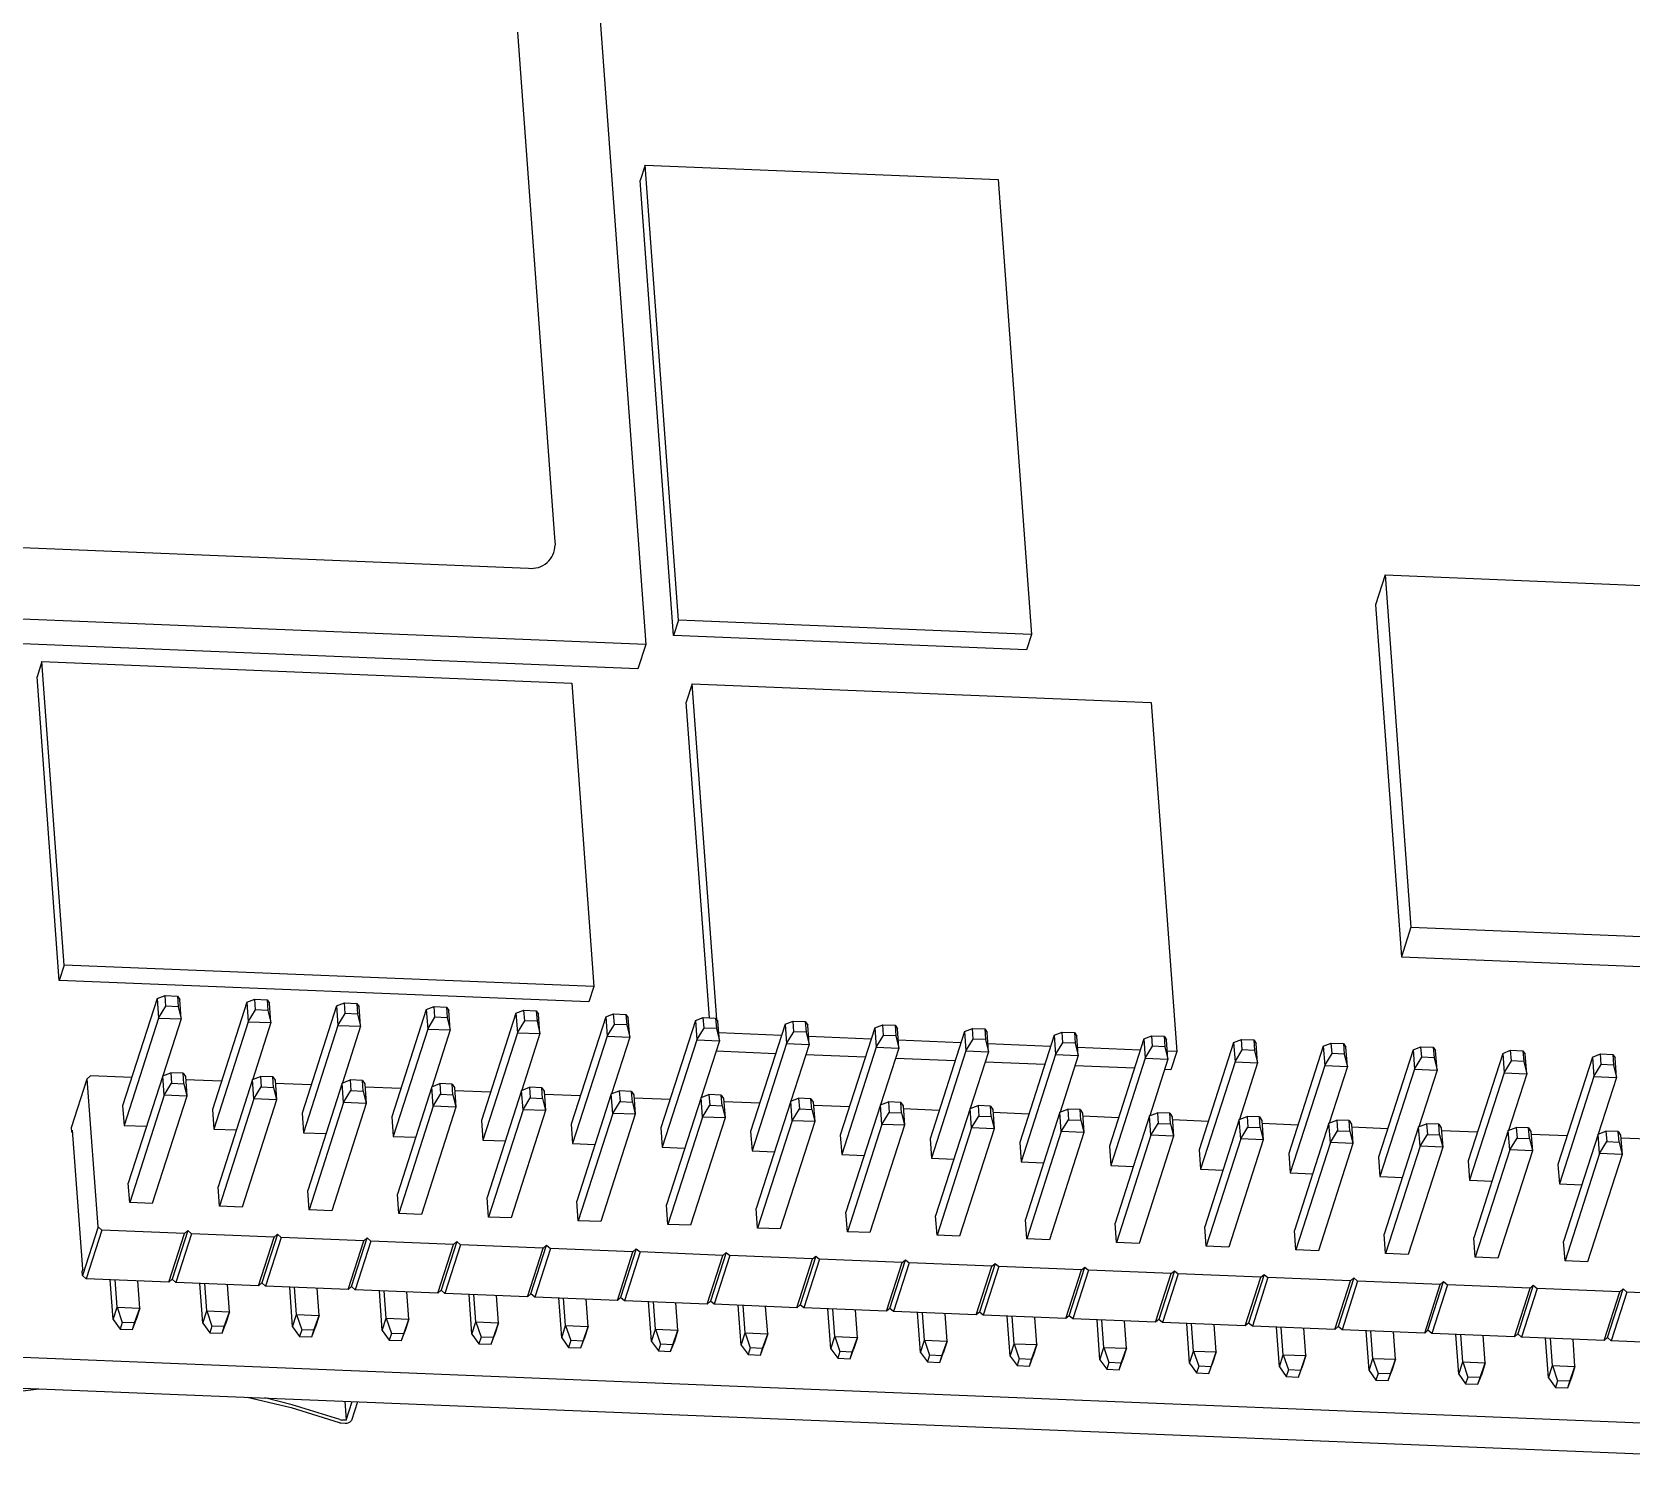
# Model space of a CAD drawing. Header units: millimetres. Extents: x 2 to 1109, y 2 to 430.
# Drawn here: x 450.75 to 495.27, y 46.54 to 86.74 of the extents above; entities that cross this region are included whole.
import ezdxf

# ---------------------------------------------------------------- set-up
doc = ezdxf.new("R2010")
doc.units = ezdxf.units.MM
doc.header["$LTSCALE"] = 0.5
doc.layers.add('几何体', color=7, linetype='Continuous')

msp = doc.modelspace()

# ---------------------------------------------------------------- linework, layer by layer
at = {"layer": '几何体'}
for p, q in [((466.418, 89.117), (467.838, 69.687)), ((464.269, 86.741), (465.297, 72.667)), ((467.821, 83.036), (467.684, 82.609)), ((467.821, 83.036), (477.653, 82.636)), ((468.747, 70.363), (467.821, 83.036)), ((468.61, 69.937), (467.684, 82.609)), ((477.653, 82.636), (478.579, 69.964)), ((465.297, 72.667), (465.312, 72.46)), ((448.193, 72.482), (464.574, 71.816)), ((488.425, 71.625), (488.159, 70.798)), ((488.425, 71.625), (489.141, 61.825)), ((488.425, 71.625), (501.797, 71.082)), ((488.159, 70.798), (488.875, 60.998)), ((467.838, 69.687), (445.222, 70.606)), ((468.747, 70.363), (468.61, 69.937)), ((478.579, 69.964), (468.747, 70.363)), ((467.622, 69.015), (445.006, 69.934)), ((478.442, 69.537), (468.61, 69.937)), ((478.579, 69.964), (478.442, 69.537)), ((467.838, 69.687), (467.622, 69.015)), ((451.029, 69.215), (450.892, 68.788)), ((451.029, 69.215), (465.778, 68.615)), ((451.646, 60.767), (451.029, 69.215)), ((451.509, 60.34), (450.892, 68.788)), ((465.778, 68.615), (466.395, 60.167)), ((469.131, 68.593), (468.968, 68.086)), ((469.813, 59.248), (469.131, 68.593)), ((469.131, 68.593), (481.913, 68.073)), ((469.61, 59.299), (468.968, 68.086)), ((481.913, 68.073), (482.623, 58.357)), ((489.141, 61.825), (488.875, 60.998)), ((489.141, 61.825), (502.513, 61.282)), ((488.875, 60.998), (502.247, 60.455)), ((451.646, 60.767), (451.509, 60.34)), ((466.395, 60.167), (451.646, 60.767)), ((466.258, 59.74), (451.509, 60.34)), ((466.395, 60.167), (466.258, 59.74)), ((454.235, 59.83), (453.275, 56.842)), ((454.235, 59.83), (454.456, 59.915)), ((454.235, 59.83), (454.275, 59.289)), ((454.478, 59.62), (454.456, 59.915)), ((454.456, 59.915), (454.799, 59.901)), ((454.799, 59.901), (454.865, 59.804)), ((454.799, 59.901), (454.821, 59.606)), ((454.904, 59.264), (454.865, 59.804)), ((456.733, 59.729), (455.773, 56.74)), ((456.733, 59.729), (456.954, 59.813)), ((456.733, 59.729), (456.772, 59.188)), ((456.975, 59.518), (456.954, 59.813)), ((456.954, 59.813), (457.297, 59.799)), ((457.297, 59.799), (457.362, 59.703)), ((457.297, 59.799), (457.318, 59.505)), ((457.402, 59.162), (457.362, 59.703)), ((459.23, 59.627), (459.451, 59.712)), ((459.473, 59.417), (459.451, 59.712)), ((459.451, 59.712), (459.794, 59.698)), ((459.794, 59.698), (459.86, 59.601)), ((459.794, 59.698), (459.816, 59.403)), ((454.275, 59.289), (453.315, 56.301)), ((454.275, 59.289), (454.478, 59.62)), ((454.275, 59.289), (454.904, 59.264)), ((454.904, 59.264), (454.397, 57.686)), ((454.821, 59.606), (454.478, 59.62)), ((454.821, 59.606), (454.904, 59.264)), ((456.772, 59.188), (456.975, 59.518)), ((457.318, 59.505), (456.975, 59.518)), ((457.318, 59.505), (457.402, 59.162)), ((459.23, 59.627), (458.27, 56.639)), ((459.23, 59.627), (459.27, 59.086)), ((459.27, 59.086), (459.473, 59.417)), ((459.816, 59.403), (459.473, 59.417)), ((459.816, 59.403), (459.899, 59.061)), ((459.899, 59.061), (459.86, 59.601)), ((461.728, 59.525), (460.768, 56.537)), ((461.728, 59.525), (461.949, 59.61)), ((461.728, 59.525), (461.767, 58.985)), ((461.767, 58.985), (461.97, 59.315)), ((461.97, 59.315), (461.949, 59.61)), ((461.949, 59.61), (462.292, 59.596)), ((462.313, 59.301), (461.97, 59.315)), ((462.292, 59.596), (462.357, 59.5)), ((462.292, 59.596), (462.313, 59.301)), ((462.313, 59.301), (462.397, 58.959)), ((462.397, 58.959), (462.357, 59.5)), ((464.225, 59.424), (463.265, 56.436)), ((464.225, 59.424), (464.446, 59.509)), ((464.225, 59.424), (464.265, 58.883)), ((464.265, 58.883), (464.468, 59.214)), ((464.468, 59.214), (464.446, 59.509)), ((464.446, 59.509), (464.789, 59.495)), ((464.811, 59.2), (464.468, 59.214)), ((464.789, 59.495), (464.855, 59.398)), ((464.789, 59.495), (464.811, 59.2)), ((464.894, 58.858), (464.855, 59.398)), ((466.723, 59.322), (465.763, 56.334)), ((466.723, 59.322), (466.944, 59.407)), ((466.723, 59.322), (466.762, 58.782)), ((466.965, 59.112), (466.944, 59.407)), ((466.944, 59.407), (467.287, 59.393)), ((467.287, 59.393), (467.352, 59.297)), ((467.287, 59.393), (467.308, 59.098)), ((467.392, 58.756), (467.352, 59.297)), ((469.22, 59.221), (468.26, 56.233)), ((469.22, 59.221), (469.441, 59.305)), ((469.22, 59.221), (469.26, 58.68)), ((469.463, 59.011), (469.441, 59.305)), ((469.441, 59.305), (469.784, 59.291)), ((469.784, 59.291), (469.85, 59.195)), ((469.784, 59.291), (469.806, 58.997)), ((456.772, 59.188), (455.812, 56.2)), ((456.772, 59.188), (457.402, 59.162)), ((457.402, 59.162), (456.895, 57.585)), ((459.27, 59.086), (458.31, 56.098)), ((459.27, 59.086), (459.899, 59.061)), ((459.899, 59.061), (459.392, 57.483)), ((461.767, 58.985), (460.807, 55.997)), ((461.767, 58.985), (462.397, 58.959)), ((462.397, 58.959), (461.89, 57.382)), ((464.265, 58.883), (463.305, 55.895)), ((464.265, 58.883), (464.894, 58.858)), ((464.894, 58.858), (464.387, 57.28)), ((464.811, 59.2), (464.894, 58.858)), ((466.762, 58.782), (465.802, 55.794)), ((466.762, 58.782), (466.965, 59.112)), ((466.762, 58.782), (467.392, 58.756)), ((467.308, 59.098), (466.965, 59.112)), ((467.308, 59.098), (467.392, 58.756)), ((469.26, 58.68), (469.463, 59.011)), ((469.806, 58.997), (469.463, 59.011)), ((469.806, 58.997), (469.889, 58.655)), ((469.889, 58.655), (469.85, 59.195)), ((471.617, 58.805), (469.873, 58.876)), ((471.718, 59.119), (470.758, 56.131)), ((471.718, 59.119), (471.939, 59.204)), ((471.718, 59.119), (471.757, 58.579)), ((471.757, 58.579), (471.96, 58.909)), ((471.96, 58.909), (471.939, 59.204)), ((471.939, 59.204), (472.281, 59.19)), ((472.303, 58.895), (471.96, 58.909)), ((472.281, 59.19), (472.347, 59.094)), ((472.281, 59.19), (472.303, 58.895)), ((472.303, 58.895), (472.387, 58.553)), ((472.387, 58.553), (472.347, 59.094)), ((474.114, 58.703), (472.37, 58.774)), ((474.215, 59.018), (473.255, 56.03)), ((474.215, 59.018), (474.436, 59.102)), ((474.215, 59.018), (474.255, 58.477)), ((474.255, 58.477), (474.458, 58.808)), ((474.458, 58.808), (474.436, 59.102)), ((474.436, 59.102), (474.779, 59.088)), ((474.801, 58.794), (474.458, 58.808)), ((474.779, 59.088), (474.845, 58.992)), ((474.779, 59.088), (474.801, 58.794)), ((474.801, 58.794), (474.884, 58.451)), ((474.884, 58.451), (474.845, 58.992)), ((476.713, 58.916), (475.753, 55.928)), ((476.713, 58.916), (476.933, 59.001)), ((476.713, 58.916), (476.752, 58.376)), ((476.955, 58.706), (476.933, 59.001)), ((476.933, 59.001), (477.276, 58.987)), ((477.276, 58.987), (477.342, 58.891)), ((477.276, 58.987), (477.298, 58.692)), ((477.382, 58.35), (477.342, 58.891)), ((479.21, 58.815), (478.25, 55.827)), ((479.21, 58.815), (479.431, 58.899)), ((479.21, 58.815), (479.25, 58.274)), ((479.452, 58.605), (479.431, 58.899)), ((479.431, 58.899), (479.774, 58.885)), ((479.774, 58.885), (479.84, 58.789)), ((479.774, 58.885), (479.795, 58.591)), ((479.879, 58.248), (479.84, 58.789)), ((481.708, 58.713), (481.928, 58.798)), ((481.95, 58.503), (481.928, 58.798)), ((481.928, 58.798), (482.271, 58.784)), ((482.271, 58.784), (482.337, 58.688)), ((482.271, 58.784), (482.293, 58.489)), ((467.392, 58.756), (466.885, 57.179)), ((469.26, 58.68), (468.3, 55.692)), ((469.26, 58.68), (469.889, 58.655)), ((469.889, 58.655), (469.382, 57.077)), ((471.454, 58.298), (469.796, 58.365)), ((471.757, 58.579), (470.797, 55.591)), ((471.757, 58.579), (472.387, 58.553)), ((472.387, 58.553), (471.88, 56.975)), ((474.255, 58.477), (473.295, 55.489)), ((474.255, 58.477), (474.884, 58.451)), ((474.884, 58.451), (474.377, 56.874)), ((476.612, 58.602), (474.868, 58.673)), ((476.752, 58.376), (475.792, 55.387)), ((476.752, 58.376), (476.955, 58.706)), ((476.752, 58.376), (477.382, 58.35)), ((477.382, 58.35), (476.875, 56.772)), ((477.298, 58.692), (476.955, 58.706)), ((477.298, 58.692), (477.382, 58.35)), ((479.109, 58.5), (477.365, 58.571)), ((479.25, 58.274), (479.452, 58.605)), ((479.795, 58.591), (479.452, 58.605)), ((479.795, 58.591), (479.879, 58.248)), ((481.607, 58.399), (479.863, 58.47)), ((481.708, 58.713), (480.748, 55.725)), ((481.708, 58.713), (481.747, 58.172)), ((481.747, 58.172), (481.95, 58.503)), ((482.293, 58.489), (481.95, 58.503)), ((482.293, 58.489), (482.377, 58.147)), ((482.377, 58.147), (482.337, 58.688)), ((482.623, 58.357), (482.36, 58.368)), ((482.623, 58.357), (482.46, 57.851)), ((484.205, 58.612), (483.245, 55.624)), ((484.205, 58.612), (484.426, 58.696)), ((484.205, 58.612), (484.245, 58.071)), ((484.245, 58.071), (484.447, 58.401)), ((484.447, 58.401), (484.426, 58.696)), ((484.426, 58.696), (484.769, 58.682)), ((484.79, 58.388), (484.447, 58.401)), ((484.769, 58.682), (484.835, 58.586)), ((484.769, 58.682), (484.79, 58.388)), ((484.79, 58.388), (484.874, 58.045)), ((484.874, 58.045), (484.835, 58.586)), ((486.703, 58.51), (485.743, 55.522)), ((486.703, 58.51), (486.923, 58.595)), ((486.703, 58.51), (486.742, 57.969)), ((486.945, 58.3), (486.923, 58.595)), ((486.923, 58.595), (487.266, 58.581)), ((487.266, 58.581), (487.332, 58.484)), ((487.266, 58.581), (487.288, 58.286)), ((487.372, 57.944), (487.332, 58.484)), ((489.2, 58.408), (488.24, 55.42)), ((489.2, 58.408), (489.421, 58.493)), ((489.2, 58.408), (489.24, 57.868)), ((489.442, 58.198), (489.421, 58.493)), ((489.421, 58.493), (489.764, 58.479)), ((489.764, 58.479), (489.829, 58.383)), ((489.764, 58.479), (489.785, 58.184)), ((489.869, 57.842), (489.829, 58.383)), ((491.698, 58.307), (491.918, 58.392)), ((491.94, 58.097), (491.918, 58.392)), ((491.918, 58.392), (492.261, 58.378)), ((492.261, 58.378), (492.327, 58.281)), ((492.261, 58.378), (492.283, 58.083)), ((473.951, 58.197), (472.294, 58.264)), ((476.449, 58.095), (474.791, 58.162)), ((478.946, 57.993), (477.289, 58.061)), ((479.25, 58.274), (478.29, 55.286)), ((479.25, 58.274), (479.879, 58.248)), ((479.879, 58.248), (479.372, 56.671)), ((481.444, 57.892), (479.786, 57.959)), ((481.747, 58.172), (480.787, 55.184)), ((481.747, 58.172), (482.377, 58.147)), ((482.377, 58.147), (481.87, 56.569)), ((484.245, 58.071), (483.285, 55.083)), ((484.245, 58.071), (484.874, 58.045)), ((484.874, 58.045), (484.367, 56.468)), ((486.742, 57.969), (485.782, 54.981)), ((486.742, 57.969), (486.945, 58.3)), ((486.742, 57.969), (487.372, 57.944)), ((487.372, 57.944), (486.865, 56.366)), ((487.288, 58.286), (486.945, 58.3)), ((487.288, 58.286), (487.372, 57.944)), ((489.24, 57.868), (489.442, 58.198)), ((489.785, 58.184), (489.442, 58.198)), ((489.785, 58.184), (489.869, 57.842)), ((491.698, 58.307), (490.738, 55.319)), ((491.698, 58.307), (491.737, 57.766)), ((491.737, 57.766), (491.94, 58.097)), ((492.283, 58.083), (491.94, 58.097)), ((492.283, 58.083), (492.366, 57.741)), ((492.366, 57.741), (492.327, 58.281)), ((494.195, 58.205), (493.235, 55.217)), ((494.195, 58.205), (494.416, 58.29)), ((494.195, 58.205), (494.235, 57.665)), ((494.235, 57.665), (494.437, 57.995)), ((494.437, 57.995), (494.416, 58.29)), ((494.416, 58.29), (494.759, 58.276)), ((494.78, 57.981), (494.437, 57.995)), ((494.759, 58.276), (494.824, 58.18)), ((494.759, 58.276), (494.78, 57.981)), ((494.78, 57.981), (494.864, 57.639)), ((494.864, 57.639), (494.824, 58.18)), ((451.853, 56.243), (452.289, 57.598)), ((452.381, 57.679), (452.289, 57.598)), ((452.59, 53.475), (452.289, 57.598)), ((453.529, 57.632), (452.381, 57.679)), ((454.392, 57.684), (453.432, 54.696)), ((454.392, 57.684), (454.613, 57.769)), ((454.432, 57.144), (454.392, 57.684)), ((454.432, 57.144), (454.634, 57.474)), ((454.613, 57.769), (454.634, 57.474)), ((454.956, 57.755), (454.613, 57.769)), ((454.634, 57.474), (454.977, 57.46)), ((454.977, 57.46), (454.956, 57.755)), ((454.956, 57.755), (455.022, 57.659)), ((454.977, 57.46), (455.061, 57.118)), ((455.022, 57.659), (455.061, 57.118)), ((456.027, 57.53), (455.028, 57.571)), ((456.89, 57.583), (455.93, 54.595)), ((456.89, 57.583), (457.11, 57.667)), ((456.929, 57.042), (456.89, 57.583)), ((457.11, 57.667), (457.132, 57.373)), ((457.453, 57.653), (457.11, 57.667)), ((457.475, 57.359), (457.453, 57.653)), ((457.453, 57.653), (457.519, 57.557)), ((457.519, 57.557), (457.559, 57.016)), ((458.524, 57.429), (457.525, 57.469)), ((459.387, 57.481), (458.427, 54.493)), ((459.387, 57.481), (459.608, 57.566)), ((459.427, 56.941), (459.387, 57.481)), ((459.608, 57.566), (459.629, 57.271)), ((459.951, 57.552), (459.608, 57.566)), ((459.972, 57.257), (459.951, 57.552)), ((459.951, 57.552), (460.016, 57.456)), ((460.016, 57.456), (460.056, 56.915)), ((461.885, 57.38), (462.105, 57.464)), ((462.105, 57.464), (462.127, 57.17)), ((462.448, 57.45), (462.105, 57.464)), ((462.47, 57.156), (462.448, 57.45)), ((462.448, 57.45), (462.514, 57.354)), ((482.46, 57.851), (482.284, 57.858)), ((489.24, 57.868), (488.28, 54.88)), ((489.24, 57.868), (489.869, 57.842)), ((489.869, 57.842), (489.362, 56.265)), ((491.737, 57.766), (490.777, 54.778)), ((491.737, 57.766), (492.366, 57.741)), ((492.366, 57.741), (491.86, 56.163)), ((494.235, 57.665), (493.275, 54.677)), ((494.235, 57.665), (494.864, 57.639)), ((494.864, 57.639), (494.357, 56.062)), ((454.432, 57.144), (453.472, 54.156)), ((455.061, 57.118), (454.101, 54.13)), ((455.061, 57.118), (454.432, 57.144)), ((456.929, 57.042), (455.969, 54.054)), ((457.559, 57.016), (456.599, 54.028)), ((456.929, 57.042), (457.132, 57.373)), ((457.559, 57.016), (456.929, 57.042)), ((457.132, 57.373), (457.475, 57.359)), ((457.475, 57.359), (457.559, 57.016)), ((459.427, 56.941), (459.629, 57.271)), ((459.629, 57.271), (459.972, 57.257)), ((459.972, 57.257), (460.056, 56.915)), ((461.022, 57.327), (460.023, 57.368)), ((461.885, 57.38), (460.925, 54.392)), ((461.924, 56.839), (461.885, 57.38)), ((461.924, 56.839), (462.127, 57.17)), ((462.127, 57.17), (462.47, 57.156)), ((462.47, 57.156), (462.553, 56.813)), ((462.514, 57.354), (462.553, 56.813)), ((463.519, 57.226), (462.52, 57.266)), ((464.382, 57.278), (463.422, 54.29)), ((464.382, 57.278), (464.603, 57.363)), ((464.422, 56.737), (464.382, 57.278)), ((464.422, 56.737), (464.624, 57.068)), ((464.603, 57.363), (464.624, 57.068)), ((464.946, 57.349), (464.603, 57.363)), ((464.624, 57.068), (464.967, 57.054)), ((464.967, 57.054), (464.946, 57.349)), ((464.946, 57.349), (465.011, 57.253)), ((464.967, 57.054), (465.051, 56.712)), ((465.011, 57.253), (465.051, 56.712)), ((466.017, 57.124), (465.018, 57.165)), ((466.88, 57.177), (465.92, 54.189)), ((466.88, 57.177), (467.1, 57.261)), ((466.919, 56.636), (466.88, 57.177)), ((467.1, 57.261), (467.122, 56.967)), ((467.443, 57.247), (467.1, 57.261)), ((467.465, 56.953), (467.443, 57.247)), ((467.443, 57.247), (467.509, 57.151)), ((467.509, 57.151), (467.548, 56.61)), ((468.514, 57.023), (467.515, 57.063)), ((469.377, 57.075), (468.417, 54.087)), ((469.377, 57.075), (469.598, 57.16)), ((469.417, 56.534), (469.377, 57.075)), ((469.598, 57.16), (469.619, 56.865)), ((469.941, 57.146), (469.598, 57.16)), ((469.962, 56.851), (469.941, 57.146)), ((469.941, 57.146), (470.006, 57.049)), ((470.006, 57.049), (470.046, 56.509)), ((471.875, 56.973), (472.095, 57.058)), ((472.095, 57.058), (472.117, 56.763)), ((472.438, 57.044), (472.095, 57.058)), ((472.46, 56.749), (472.438, 57.044)), ((472.438, 57.044), (472.504, 56.948)), ((453.275, 56.842), (453.315, 56.301)), ((455.773, 56.74), (455.812, 56.2)), ((458.27, 56.639), (458.31, 56.098)), ((459.427, 56.941), (458.467, 53.952)), ((460.056, 56.915), (459.096, 53.927)), ((460.056, 56.915), (459.427, 56.941)), ((461.924, 56.839), (460.964, 53.851)), ((462.553, 56.813), (461.594, 53.825)), ((462.553, 56.813), (461.924, 56.839)), ((464.422, 56.737), (463.462, 53.749)), ((465.051, 56.712), (464.091, 53.724)), ((465.051, 56.712), (464.422, 56.737)), ((466.919, 56.636), (465.959, 53.648)), ((467.548, 56.61), (466.588, 53.622)), ((466.919, 56.636), (467.122, 56.967)), ((467.548, 56.61), (466.919, 56.636)), ((467.122, 56.967), (467.465, 56.953)), ((467.465, 56.953), (467.548, 56.61)), ((469.417, 56.534), (469.619, 56.865)), ((469.619, 56.865), (469.962, 56.851)), ((469.962, 56.851), (470.046, 56.509)), ((471.012, 56.921), (470.013, 56.962)), ((471.875, 56.973), (470.915, 53.985)), ((471.914, 56.433), (471.875, 56.973)), ((471.914, 56.433), (472.117, 56.763)), ((472.117, 56.763), (472.46, 56.749)), ((472.46, 56.749), (472.543, 56.407)), ((472.504, 56.948), (472.543, 56.407)), ((473.509, 56.82), (472.51, 56.86)), ((474.372, 56.872), (473.412, 53.884)), ((474.372, 56.872), (474.593, 56.957)), ((474.412, 56.331), (474.372, 56.872)), ((474.412, 56.331), (474.614, 56.662)), ((474.593, 56.957), (474.614, 56.662)), ((474.936, 56.943), (474.593, 56.957)), ((474.614, 56.662), (474.957, 56.648)), ((474.957, 56.648), (474.936, 56.943)), ((474.936, 56.943), (475.001, 56.846)), ((474.957, 56.648), (475.041, 56.306)), ((475.001, 56.846), (475.041, 56.306)), ((476.007, 56.718), (475.008, 56.759)), ((476.87, 56.77), (475.91, 53.782)), ((476.87, 56.77), (477.09, 56.855)), ((476.909, 56.23), (476.87, 56.77)), ((476.909, 56.23), (477.112, 56.56)), ((477.09, 56.855), (477.112, 56.56)), ((477.433, 56.841), (477.09, 56.855)), ((477.112, 56.56), (477.455, 56.546)), ((477.455, 56.546), (477.433, 56.841)), ((477.433, 56.841), (477.499, 56.745)), ((477.455, 56.546), (477.538, 56.204)), ((477.499, 56.745), (477.538, 56.204)), ((478.504, 56.616), (477.505, 56.657)), ((479.367, 56.669), (478.407, 53.681)), ((479.367, 56.669), (479.588, 56.753)), ((479.407, 56.128), (479.367, 56.669)), ((479.588, 56.753), (479.609, 56.459)), ((479.931, 56.74), (479.588, 56.753)), ((479.952, 56.445), (479.931, 56.74)), ((479.931, 56.74), (479.996, 56.643)), ((479.996, 56.643), (480.036, 56.103)), ((481.002, 56.515), (480.003, 56.556)), ((481.865, 56.567), (480.905, 53.579)), ((481.865, 56.567), (482.085, 56.652)), ((481.904, 56.027), (481.865, 56.567)), ((482.085, 56.652), (482.107, 56.357)), ((482.428, 56.638), (482.085, 56.652)), ((482.45, 56.343), (482.428, 56.638)), ((482.428, 56.638), (482.494, 56.542)), ((482.494, 56.542), (482.533, 56.001)), ((484.362, 56.466), (484.583, 56.55)), ((484.583, 56.55), (484.604, 56.256)), ((484.926, 56.536), (484.583, 56.55)), ((451.863, 56.116), (451.853, 56.243)), ((451.863, 56.116), (451.88, 56.169)), ((451.863, 56.116), (451.884, 56.115)), ((452.163, 52.3), (451.88, 56.169)), ((453.315, 56.301), (453.94, 56.276)), ((455.812, 56.2), (456.437, 56.174)), ((458.31, 56.098), (458.935, 56.073)), ((460.768, 56.537), (460.807, 55.997)), ((463.265, 56.436), (463.305, 55.895)), ((465.763, 56.334), (465.802, 55.794)), ((468.26, 56.233), (468.3, 55.692)), ((469.417, 56.534), (468.457, 53.546)), ((470.046, 56.509), (469.086, 53.521)), ((470.046, 56.509), (469.417, 56.534)), ((470.758, 56.131), (470.797, 55.591)), ((471.914, 56.433), (470.954, 53.445)), ((472.543, 56.407), (471.583, 53.419)), ((472.543, 56.407), (471.914, 56.433)), ((474.412, 56.331), (473.452, 53.343)), ((475.041, 56.306), (474.081, 53.318)), ((475.041, 56.306), (474.412, 56.331)), ((476.909, 56.23), (475.949, 53.242)), ((477.538, 56.204), (476.578, 53.216)), ((477.538, 56.204), (476.909, 56.23)), ((479.407, 56.128), (478.447, 53.14)), ((480.036, 56.103), (479.076, 53.115)), ((479.407, 56.128), (479.609, 56.459)), ((480.036, 56.103), (479.407, 56.128)), ((479.609, 56.459), (479.952, 56.445)), ((479.952, 56.445), (480.036, 56.103)), ((481.904, 56.027), (482.107, 56.357)), ((482.107, 56.357), (482.45, 56.343)), ((482.45, 56.343), (482.533, 56.001)), ((483.499, 56.413), (482.5, 56.454)), ((484.362, 56.466), (483.402, 53.478)), ((484.402, 55.925), (484.362, 56.466)), ((484.402, 55.925), (484.604, 56.256)), ((484.604, 56.256), (484.947, 56.242)), ((484.947, 56.242), (484.926, 56.536)), ((484.926, 56.536), (484.991, 56.44)), ((484.947, 56.242), (485.031, 55.9)), ((484.991, 56.44), (485.031, 55.9)), ((485.997, 56.312), (484.998, 56.352)), ((486.86, 56.364), (485.9, 53.376)), ((486.86, 56.364), (487.08, 56.449)), ((486.899, 55.824), (486.86, 56.364)), ((486.899, 55.824), (487.102, 56.154)), ((487.08, 56.449), (487.102, 56.154)), ((487.423, 56.435), (487.08, 56.449)), ((487.102, 56.154), (487.445, 56.14)), ((487.445, 56.14), (487.423, 56.435)), ((487.423, 56.435), (487.489, 56.339)), ((487.445, 56.14), (487.528, 55.798)), ((487.489, 56.339), (487.528, 55.798)), ((488.494, 56.21), (487.495, 56.251)), ((489.357, 56.263), (488.397, 53.275)), ((489.357, 56.263), (489.578, 56.347)), ((489.397, 55.722), (489.357, 56.263)), ((489.578, 56.347), (489.599, 56.053)), ((489.921, 56.333), (489.578, 56.347)), ((489.942, 56.039), (489.921, 56.333)), ((489.921, 56.333), (489.986, 56.237)), ((489.986, 56.237), (490.026, 55.696)), ((490.991, 56.109), (489.993, 56.149)), ((491.854, 56.161), (490.895, 53.173)), ((491.854, 56.161), (492.075, 56.246)), ((491.894, 55.62), (491.854, 56.161)), ((492.075, 56.246), (492.097, 55.951)), ((492.418, 56.232), (492.075, 56.246)), ((492.44, 55.937), (492.418, 56.232)), ((492.418, 56.232), (492.484, 56.136)), ((492.484, 56.136), (492.523, 55.595)), ((494.352, 56.06), (494.573, 56.144)), ((494.573, 56.144), (494.594, 55.85)), ((494.916, 56.13), (494.573, 56.144)), ((494.937, 55.836), (494.916, 56.13)), ((494.916, 56.13), (494.981, 56.034)), ((460.807, 55.997), (461.432, 55.971)), ((463.305, 55.895), (463.93, 55.87)), ((465.802, 55.794), (466.427, 55.768)), ((468.3, 55.692), (468.925, 55.667)), ((473.255, 56.03), (473.295, 55.489)), ((475.753, 55.928), (475.792, 55.387)), ((478.25, 55.827), (478.29, 55.286)), ((480.748, 55.725), (480.787, 55.184)), ((481.904, 56.027), (480.944, 53.039)), ((482.533, 56.001), (481.573, 53.013)), ((482.533, 56.001), (481.904, 56.027)), ((484.402, 55.925), (483.442, 52.937)), ((485.031, 55.9), (484.071, 52.911)), ((485.031, 55.9), (484.402, 55.925)), ((486.899, 55.824), (485.939, 52.835)), ((487.528, 55.798), (486.568, 52.81)), ((487.528, 55.798), (486.899, 55.824)), ((489.397, 55.722), (488.437, 52.734)), ((490.026, 55.696), (489.066, 52.708)), ((489.397, 55.722), (489.599, 56.053)), ((490.026, 55.696), (489.397, 55.722)), ((489.599, 56.053), (489.942, 56.039)), ((489.942, 56.039), (490.026, 55.696)), ((491.894, 55.62), (492.097, 55.951)), ((492.097, 55.951), (492.44, 55.937)), ((492.44, 55.937), (492.523, 55.595)), ((493.489, 56.007), (492.49, 56.048)), ((494.352, 56.06), (493.392, 53.072)), ((494.391, 55.519), (494.352, 56.06)), ((494.391, 55.519), (494.594, 55.85)), ((494.594, 55.85), (494.937, 55.836)), ((494.937, 55.836), (495.021, 55.493)), ((494.981, 56.034), (495.021, 55.493)), ((495.986, 55.906), (494.988, 55.946)), ((470.797, 55.591), (471.422, 55.565)), ((473.295, 55.489), (473.92, 55.464)), ((475.792, 55.387), (476.417, 55.362)), ((478.29, 55.286), (478.915, 55.261)), ((483.245, 55.624), (483.285, 55.083)), ((485.743, 55.522), (485.782, 54.981)), ((488.24, 55.42), (488.28, 54.88)), ((490.738, 55.319), (490.777, 54.778)), ((491.894, 55.62), (490.934, 52.632)), ((492.523, 55.595), (491.563, 52.607)), ((492.523, 55.595), (491.894, 55.62)), ((493.235, 55.217), (493.275, 54.677)), ((494.391, 55.519), (493.432, 52.531)), ((495.021, 55.493), (494.061, 52.505)), ((495.021, 55.493), (494.391, 55.519)), ((480.787, 55.184), (481.412, 55.159)), ((483.285, 55.083), (483.91, 55.057)), ((485.782, 54.981), (486.407, 54.956)), ((488.28, 54.88), (488.905, 54.854)), ((490.777, 54.778), (491.402, 54.753)), ((453.472, 54.156), (453.432, 54.696)), ((455.969, 54.054), (455.93, 54.595)), ((458.467, 53.952), (458.427, 54.493)), ((460.964, 53.851), (460.925, 54.392)), ((493.275, 54.677), (493.9, 54.651)), ((454.101, 54.13), (453.472, 54.156)), ((456.599, 54.028), (455.969, 54.054)), ((459.096, 53.927), (458.467, 53.952)), ((463.462, 53.749), (463.422, 54.29)), ((465.959, 53.648), (465.92, 54.189)), ((468.457, 53.546), (468.417, 54.087)), ((470.954, 53.445), (470.915, 53.985)), ((473.452, 53.343), (473.412, 53.884)), ((452.59, 53.475), (452.155, 52.12)), ((452.59, 53.475), (452.695, 53.387)), ((461.594, 53.825), (460.964, 53.851)), ((464.091, 53.724), (463.462, 53.749)), ((466.588, 53.622), (465.959, 53.648)), ((469.086, 53.521), (468.457, 53.546)), ((471.583, 53.419), (470.954, 53.445)), ((475.949, 53.242), (475.91, 53.782)), ((478.447, 53.14), (478.407, 53.681)), ((480.944, 53.039), (480.905, 53.579)), ((483.442, 52.937), (483.402, 53.478)), ((452.695, 53.387), (452.259, 52.032)), ((454.996, 53.293), (452.695, 53.387)), ((454.56, 51.938), (454.996, 53.293)), ((455.088, 53.374), (454.652, 52.019)), ((455.192, 53.285), (454.757, 51.93)), ((454.996, 53.293), (455.088, 53.374)), ((455.088, 53.374), (455.192, 53.285)), ((457.493, 53.192), (455.192, 53.285)), ((457.058, 51.837), (457.493, 53.192)), ((457.585, 53.272), (457.15, 51.917)), ((457.69, 53.184), (457.254, 51.829)), ((457.493, 53.192), (457.585, 53.272)), ((457.585, 53.272), (457.69, 53.184)), ((459.99, 53.09), (457.69, 53.184)), ((459.555, 51.735), (459.99, 53.09)), ((459.647, 51.816), (460.083, 53.171)), ((460.187, 53.082), (459.752, 51.727)), ((459.99, 53.09), (460.083, 53.171)), ((460.083, 53.171), (460.187, 53.082)), ((462.488, 52.989), (460.187, 53.082)), ((462.053, 51.633), (462.488, 52.989)), ((462.58, 53.069), (462.145, 51.714)), ((462.685, 52.981), (462.249, 51.625)), ((462.488, 52.989), (462.58, 53.069)), ((462.58, 53.069), (462.685, 52.981)), ((464.985, 52.887), (462.685, 52.981)), ((474.081, 53.318), (473.452, 53.343)), ((476.578, 53.216), (475.949, 53.242)), ((479.076, 53.115), (478.447, 53.14)), ((481.573, 53.013), (480.944, 53.039)), ((485.939, 52.835), (485.9, 53.376)), ((488.437, 52.734), (488.397, 53.275)), ((490.934, 52.632), (490.895, 53.173)), ((493.432, 52.531), (493.392, 53.072)), ((464.55, 51.532), (464.985, 52.887)), ((464.642, 51.612), (465.078, 52.968)), ((465.182, 52.879), (464.747, 51.524)), ((464.985, 52.887), (465.078, 52.968)), ((465.078, 52.968), (465.182, 52.879)), ((467.483, 52.786), (465.182, 52.879)), ((467.048, 51.43), (467.483, 52.786)), ((467.575, 52.866), (467.14, 51.511)), ((467.68, 52.778), (467.244, 51.422)), ((467.483, 52.786), (467.575, 52.866)), ((467.575, 52.866), (467.68, 52.778)), ((469.98, 52.684), (467.68, 52.778)), ((469.545, 51.329), (469.98, 52.684)), ((470.073, 52.765), (469.637, 51.409)), ((470.177, 52.676), (469.742, 51.321)), ((469.98, 52.684), (470.073, 52.765)), ((470.073, 52.765), (470.177, 52.676)), ((472.478, 52.583), (470.177, 52.676)), ((472.042, 51.227), (472.478, 52.583)), ((472.57, 52.663), (472.135, 51.308)), ((472.675, 52.575), (472.239, 51.219)), ((472.478, 52.583), (472.57, 52.663)), ((472.57, 52.663), (472.675, 52.575)), ((474.975, 52.481), (472.675, 52.575)), ((474.632, 51.206), (475.068, 52.562)), ((474.975, 52.481), (475.068, 52.562)), ((475.068, 52.562), (475.172, 52.473)), ((484.071, 52.911), (483.442, 52.937)), ((486.568, 52.81), (485.939, 52.835)), ((489.066, 52.708), (488.437, 52.734)), ((491.563, 52.607), (490.934, 52.632)), ((452.163, 52.3), (452.146, 52.247)), ((452.155, 52.12), (452.146, 52.247)), ((452.259, 52.032), (452.155, 52.12)), ((474.54, 51.126), (474.975, 52.481)), ((475.172, 52.473), (474.737, 51.118)), ((477.473, 52.38), (475.172, 52.473)), ((477.037, 51.024), (477.473, 52.38)), ((477.565, 52.46), (477.13, 51.105)), ((477.67, 52.372), (477.234, 51.016)), ((477.473, 52.38), (477.565, 52.46)), ((477.565, 52.46), (477.67, 52.372)), ((479.97, 52.278), (477.67, 52.372)), ((479.535, 50.923), (479.97, 52.278)), ((479.627, 51.003), (480.062, 52.358)), ((480.167, 52.27), (479.732, 50.915)), ((479.97, 52.278), (480.062, 52.358)), ((480.062, 52.358), (480.167, 52.27)), ((482.468, 52.176), (480.167, 52.27)), ((482.032, 50.821), (482.468, 52.176)), ((482.56, 52.257), (482.125, 50.902)), ((482.664, 52.168), (482.229, 50.813)), ((482.468, 52.176), (482.56, 52.257)), ((482.56, 52.257), (482.664, 52.168)), ((484.965, 52.075), (482.664, 52.168)), ((485.057, 52.155), (484.622, 50.8)), ((484.965, 52.075), (485.057, 52.155)), ((485.057, 52.155), (485.162, 52.067)), ((494.061, 52.505), (493.432, 52.531)), ((454.56, 51.938), (452.259, 52.032)), ((453.011, 50.897), (452.93, 52.004)), ((453.121, 51.239), (453.065, 51.999)), ((453.75, 51.213), (453.695, 51.973)), ((454.652, 52.019), (454.56, 51.938)), ((454.757, 51.93), (454.652, 52.019)), ((457.058, 51.837), (454.757, 51.93)), ((455.509, 50.796), (455.428, 51.903)), ((455.619, 51.137), (455.563, 51.897)), ((456.248, 51.112), (456.192, 51.872)), ((457.15, 51.917), (457.058, 51.837)), ((457.254, 51.829), (457.15, 51.917)), ((459.555, 51.735), (457.254, 51.829)), ((458.006, 50.694), (457.925, 51.801)), ((458.116, 51.036), (458.06, 51.796)), ((458.745, 51.01), (458.69, 51.77)), ((459.647, 51.816), (459.555, 51.735)), ((459.752, 51.727), (459.647, 51.816)), ((462.053, 51.633), (459.752, 51.727)), ((460.504, 50.593), (460.423, 51.7)), ((460.613, 50.934), (460.558, 51.694)), ((461.243, 50.908), (461.187, 51.669)), ((462.145, 51.714), (462.053, 51.633)), ((462.249, 51.625), (462.145, 51.714)), ((484.53, 50.72), (484.965, 52.075)), ((485.162, 52.067), (484.727, 50.712)), ((487.463, 51.973), (485.162, 52.067)), ((487.027, 50.618), (487.463, 51.973)), ((487.555, 52.054), (487.12, 50.699)), ((487.659, 51.965), (487.224, 50.61)), ((487.463, 51.973), (487.555, 52.054)), ((487.555, 52.054), (487.659, 51.965)), ((489.96, 51.872), (487.659, 51.965)), ((489.525, 50.517), (489.96, 51.872)), ((489.617, 50.597), (490.052, 51.952)), ((490.157, 51.864), (489.722, 50.509)), ((489.96, 51.872), (490.052, 51.952)), ((490.052, 51.952), (490.157, 51.864)), ((492.458, 51.77), (490.157, 51.864)), ((492.022, 50.415), (492.458, 51.77)), ((492.55, 51.851), (492.115, 50.495)), ((492.654, 51.762), (492.219, 50.407)), ((492.458, 51.77), (492.55, 51.851)), ((492.55, 51.851), (492.654, 51.762)), ((494.955, 51.669), (492.654, 51.762)), ((494.52, 50.313), (494.955, 51.669)), ((494.612, 50.394), (495.047, 51.749)), ((495.152, 51.661), (494.716, 50.305)), ((494.955, 51.669), (495.047, 51.749)), ((495.047, 51.749), (495.152, 51.661)), ((497.453, 51.567), (495.152, 51.661)), ((453.011, 50.897), (453.121, 51.239)), ((453.121, 51.239), (453.264, 50.817)), ((453.121, 51.239), (453.75, 51.213)), ((453.607, 50.803), (453.75, 51.213)), ((453.75, 51.213), (453.641, 50.872)), ((464.55, 51.532), (462.249, 51.625)), ((463.001, 50.491), (462.92, 51.598)), ((463.111, 50.833), (463.055, 51.593)), ((463.74, 50.807), (463.685, 51.567)), ((464.642, 51.612), (464.55, 51.532)), ((464.747, 51.524), (464.642, 51.612)), ((467.048, 51.43), (464.747, 51.524)), ((465.499, 50.389), (465.418, 51.497)), ((465.608, 50.731), (465.553, 51.491)), ((466.238, 50.705), (466.182, 51.466)), ((467.14, 51.511), (467.048, 51.43)), ((467.244, 51.422), (467.14, 51.511)), ((469.545, 51.329), (467.244, 51.422)), ((467.996, 50.288), (467.915, 51.395)), ((468.106, 50.629), (468.05, 51.39)), ((468.735, 50.604), (468.68, 51.364)), ((469.637, 51.409), (469.545, 51.329)), ((469.742, 51.321), (469.637, 51.409)), ((472.042, 51.227), (469.742, 51.321)), ((470.494, 50.186), (470.413, 51.294)), ((470.603, 50.528), (470.548, 51.288)), ((471.233, 50.502), (471.177, 51.263)), ((472.135, 51.308), (472.042, 51.227)), ((472.239, 51.219), (472.135, 51.308)), ((474.54, 51.126), (472.239, 51.219)), ((474.632, 51.206), (474.54, 51.126)), ((474.737, 51.118), (474.632, 51.206)), ((453.011, 50.897), (453.204, 50.631)), ((453.264, 50.817), (453.204, 50.631)), ((453.607, 50.803), (453.264, 50.817)), ((453.547, 50.617), (453.641, 50.872)), ((453.547, 50.617), (453.607, 50.803)), ((455.509, 50.796), (455.619, 51.137)), ((455.509, 50.796), (455.702, 50.53)), ((455.619, 51.137), (455.761, 50.716)), ((455.619, 51.137), (456.248, 51.112)), ((456.045, 50.516), (456.138, 50.77)), ((456.104, 50.702), (456.248, 51.112)), ((456.248, 51.112), (456.138, 50.77)), ((458.006, 50.694), (458.116, 51.036)), ((458.116, 51.036), (458.259, 50.614)), ((458.116, 51.036), (458.745, 51.01)), ((458.602, 50.6), (458.745, 51.01)), ((458.745, 51.01), (458.636, 50.669)), ((460.504, 50.593), (460.613, 50.934)), ((460.613, 50.934), (460.756, 50.513)), ((460.613, 50.934), (461.243, 50.908)), ((461.099, 50.499), (461.243, 50.908)), ((461.243, 50.908), (461.133, 50.567)), ((463.001, 50.491), (463.111, 50.833)), ((463.111, 50.833), (463.254, 50.411)), ((463.111, 50.833), (463.74, 50.807)), ((463.597, 50.397), (463.74, 50.807)), ((463.74, 50.807), (463.631, 50.465)), ((472.991, 50.085), (472.91, 51.192)), ((473.101, 50.426), (473.045, 51.187)), ((473.73, 50.401), (473.675, 51.161)), ((477.037, 51.024), (474.737, 51.118)), ((475.489, 49.983), (475.408, 51.09)), ((475.598, 50.325), (475.543, 51.085)), ((476.228, 50.299), (476.172, 51.059)), ((477.13, 51.105), (477.037, 51.024)), ((477.234, 51.016), (477.13, 51.105)), ((479.535, 50.923), (477.234, 51.016)), ((477.986, 49.882), (477.905, 50.989)), ((478.096, 50.223), (478.04, 50.983)), ((478.725, 50.198), (478.67, 50.958)), ((479.627, 51.003), (479.535, 50.923)), ((479.732, 50.915), (479.627, 51.003)), ((482.032, 50.821), (479.732, 50.915)), ((480.484, 49.78), (480.403, 50.887)), ((480.593, 50.122), (480.538, 50.882)), ((481.223, 50.096), (481.167, 50.856)), ((482.125, 50.902), (482.032, 50.821)), ((482.229, 50.813), (482.125, 50.902)), ((484.53, 50.72), (482.229, 50.813)), ((482.981, 49.679), (482.9, 50.786)), ((483.091, 50.02), (483.035, 50.78)), ((483.72, 49.995), (483.665, 50.755)), ((484.622, 50.8), (484.53, 50.72)), ((484.727, 50.712), (484.622, 50.8)), ((453.204, 50.631), (453.547, 50.617)), ((455.761, 50.716), (455.702, 50.53)), ((455.702, 50.53), (456.045, 50.516)), ((456.104, 50.702), (455.761, 50.716)), ((456.045, 50.516), (456.104, 50.702)), ((458.006, 50.694), (458.199, 50.428)), ((458.259, 50.614), (458.199, 50.428)), ((458.199, 50.428), (458.542, 50.414)), ((458.602, 50.6), (458.259, 50.614)), ((458.542, 50.414), (458.636, 50.669)), ((458.542, 50.414), (458.602, 50.6)), ((460.504, 50.593), (460.697, 50.327)), ((460.756, 50.513), (460.697, 50.327)), ((460.697, 50.327), (461.04, 50.313)), ((461.099, 50.499), (460.756, 50.513)), ((461.04, 50.313), (461.133, 50.567)), ((461.04, 50.313), (461.099, 50.499)), ((463.001, 50.491), (463.194, 50.225)), ((463.254, 50.411), (463.194, 50.225)), ((463.597, 50.397), (463.254, 50.411)), ((463.537, 50.211), (463.631, 50.465)), ((463.537, 50.211), (463.597, 50.397)), ((465.499, 50.389), (465.608, 50.731)), ((465.499, 50.389), (465.692, 50.123)), ((465.608, 50.731), (465.751, 50.31)), ((465.608, 50.731), (466.238, 50.705)), ((465.751, 50.31), (465.692, 50.123)), ((466.094, 50.296), (465.751, 50.31)), ((466.035, 50.109), (466.128, 50.364)), ((466.094, 50.296), (466.238, 50.705)), ((466.238, 50.705), (466.128, 50.364)), ((467.996, 50.288), (468.106, 50.629)), ((468.106, 50.629), (468.249, 50.208)), ((468.106, 50.629), (468.735, 50.604)), ((468.592, 50.194), (468.735, 50.604)), ((468.735, 50.604), (468.626, 50.262)), ((470.494, 50.186), (470.603, 50.528)), ((470.603, 50.528), (470.746, 50.106)), ((470.603, 50.528), (471.233, 50.502)), ((471.089, 50.093), (471.233, 50.502)), ((471.233, 50.502), (471.123, 50.161)), ((472.991, 50.085), (473.101, 50.426)), ((473.101, 50.426), (473.244, 50.005)), ((473.101, 50.426), (473.73, 50.401)), ((473.587, 49.991), (473.73, 50.401)), ((473.73, 50.401), (473.62, 50.059)), ((475.489, 49.983), (475.598, 50.325)), ((475.598, 50.325), (475.741, 49.903)), ((475.598, 50.325), (476.228, 50.299)), ((487.027, 50.618), (484.727, 50.712)), ((485.479, 49.577), (485.398, 50.684)), ((485.588, 49.919), (485.533, 50.679)), ((486.218, 49.893), (486.162, 50.653)), ((487.12, 50.699), (487.027, 50.618)), ((487.224, 50.61), (487.12, 50.699)), ((489.525, 50.517), (487.224, 50.61)), ((487.976, 49.476), (487.895, 50.583)), ((488.086, 49.817), (488.03, 50.577)), ((488.715, 49.792), (488.66, 50.552)), ((489.617, 50.597), (489.525, 50.517)), ((489.722, 50.509), (489.617, 50.597)), ((492.022, 50.415), (489.722, 50.509)), ((490.474, 49.374), (490.393, 50.481)), ((490.583, 49.716), (490.528, 50.476)), ((491.213, 49.69), (491.157, 50.45)), ((492.115, 50.495), (492.022, 50.415)), ((492.219, 50.407), (492.115, 50.495)), ((494.52, 50.313), (492.219, 50.407)), ((492.971, 49.273), (492.89, 50.38)), ((493.081, 49.614), (493.025, 50.374)), ((493.71, 49.588), (493.655, 50.349)), ((494.612, 50.394), (494.52, 50.313)), ((494.716, 50.305), (494.612, 50.394)), ((422.528, 50.126), (510.702, 46.541)), ((463.194, 50.225), (463.537, 50.211)), ((465.692, 50.123), (466.035, 50.109)), ((466.035, 50.109), (466.094, 50.296)), ((467.996, 50.288), (468.189, 50.022)), ((468.249, 50.208), (468.189, 50.022)), ((468.189, 50.022), (468.532, 50.008)), ((468.592, 50.194), (468.249, 50.208)), ((468.532, 50.008), (468.626, 50.262)), ((468.532, 50.008), (468.592, 50.194)), ((470.494, 50.186), (470.687, 49.92)), ((470.746, 50.106), (470.687, 49.92)), ((470.687, 49.92), (471.03, 49.906)), ((471.089, 50.093), (470.746, 50.106)), ((471.03, 49.906), (471.123, 50.161)), ((471.03, 49.906), (471.089, 50.093)), ((472.991, 50.085), (473.184, 49.819)), ((473.244, 50.005), (473.184, 49.819)), ((473.587, 49.991), (473.244, 50.005)), ((473.527, 49.805), (473.62, 50.059)), ((473.527, 49.805), (473.587, 49.991)), ((475.489, 49.983), (475.681, 49.717)), ((475.741, 49.903), (475.681, 49.717)), ((476.084, 49.889), (475.741, 49.903)), ((476.024, 49.703), (476.118, 49.958)), ((476.024, 49.703), (476.084, 49.889)), ((476.084, 49.889), (476.228, 50.299)), ((476.228, 50.299), (476.118, 49.958)), ((477.986, 49.882), (478.096, 50.223)), ((477.986, 49.882), (478.179, 49.616)), ((478.096, 50.223), (478.239, 49.802)), ((478.096, 50.223), (478.725, 50.198)), ((478.582, 49.788), (478.725, 50.198)), ((478.725, 50.198), (478.615, 49.856)), ((480.484, 49.78), (480.593, 50.122)), ((480.593, 50.122), (480.736, 49.7)), ((480.593, 50.122), (481.223, 50.096)), ((481.079, 49.686), (481.223, 50.096)), ((481.223, 50.096), (481.113, 49.755)), ((482.981, 49.679), (483.091, 50.02)), ((483.091, 50.02), (483.234, 49.599)), ((483.091, 50.02), (483.72, 49.995)), ((483.577, 49.585), (483.72, 49.995)), ((483.72, 49.995), (483.61, 49.653)), ((485.479, 49.577), (485.588, 49.919)), ((485.588, 49.919), (485.731, 49.497)), ((485.588, 49.919), (486.218, 49.893)), ((486.074, 49.483), (486.218, 49.893)), ((486.218, 49.893), (486.108, 49.552)), ((497.017, 50.212), (494.716, 50.305)), ((450.482, 49.854), (510.976, 47.395)), ((473.184, 49.819), (473.527, 49.805)), ((475.681, 49.717), (476.024, 49.703)), ((478.239, 49.802), (478.179, 49.616)), ((478.179, 49.616), (478.522, 49.602)), ((478.582, 49.788), (478.239, 49.802)), ((478.522, 49.602), (478.615, 49.856)), ((478.522, 49.602), (478.582, 49.788)), ((480.484, 49.78), (480.676, 49.514)), ((480.736, 49.7), (480.676, 49.514)), ((480.676, 49.514), (481.019, 49.5)), ((481.079, 49.686), (480.736, 49.7)), ((481.019, 49.5), (481.113, 49.755)), ((481.019, 49.5), (481.079, 49.686)), ((482.981, 49.679), (483.174, 49.413)), ((483.234, 49.599), (483.174, 49.413)), ((483.577, 49.585), (483.234, 49.599)), ((483.517, 49.399), (483.61, 49.653)), ((483.517, 49.399), (483.577, 49.585)), ((485.479, 49.577), (485.671, 49.311)), ((485.731, 49.497), (485.671, 49.311)), ((486.074, 49.483), (485.731, 49.497)), ((486.014, 49.297), (486.108, 49.552)), ((486.014, 49.297), (486.074, 49.483)), ((487.976, 49.476), (488.086, 49.817)), ((487.976, 49.476), (488.169, 49.21)), ((488.086, 49.817), (488.229, 49.396)), ((488.086, 49.817), (488.715, 49.792)), ((488.512, 49.196), (488.605, 49.45)), ((488.572, 49.382), (488.715, 49.792)), ((488.715, 49.792), (488.605, 49.45)), ((490.474, 49.374), (490.583, 49.716)), ((490.583, 49.716), (490.726, 49.294)), ((490.583, 49.716), (491.213, 49.69)), ((491.069, 49.28), (491.213, 49.69)), ((491.213, 49.69), (491.103, 49.348)), ((492.971, 49.273), (493.081, 49.614)), ((493.081, 49.614), (493.224, 49.193)), ((493.081, 49.614), (493.71, 49.588)), ((493.567, 49.179), (493.71, 49.588)), ((493.71, 49.588), (493.6, 49.247)), ((483.174, 49.413), (483.517, 49.399)), ((485.671, 49.311), (486.014, 49.297)), ((488.229, 49.396), (488.169, 49.21)), ((488.169, 49.21), (488.512, 49.196)), ((488.572, 49.382), (488.229, 49.396)), ((488.512, 49.196), (488.572, 49.382)), ((490.474, 49.374), (490.666, 49.108)), ((490.726, 49.294), (490.666, 49.108)), ((490.666, 49.108), (491.009, 49.094)), ((491.069, 49.28), (490.726, 49.294)), ((491.009, 49.094), (491.103, 49.348)), ((491.009, 49.094), (491.069, 49.28)), ((492.971, 49.273), (493.164, 49.006)), ((493.224, 49.193), (493.164, 49.006)), ((493.164, 49.006), (493.507, 48.993)), ((493.567, 49.179), (493.224, 49.193)), ((493.507, 48.993), (493.6, 49.247)), ((493.507, 48.993), (493.567, 49.179)), ((450.493, 48.909), (450.943, 48.971)), ((459.458, 48.624), (459.497, 48.095)), ((459.497, 48.095), (459.664, 48.616)), ((459.812, 48.61), (459.645, 48.089)), ((459.497, 48.095), (459.376, 48.1)), ((459.351, 48.02), (459.471, 48.015))]:
    msp.add_line(p, q, dxfattribs=at)
at = {"layer": '几何体', "flags": 128}
for points in [[(456.74, 48.735), (457.966, 48.445), (459.299, 48.03)], [(459.324, 48.11), (457.992, 48.525), (457.232, 48.715)]]:
    msp.add_lwpolyline(points, dxfattribs=at)
at = {"layer": '几何体'}
for centre, radius, start, end in [((464.665, 72.456), 0.647, 261.982, 0.2837), ((459.384, 48.279), 0.179, 250.5568, 267.5859), ((459.5, 48.189), 0.176, 260.788, 325.5035), ((459.358, 48.199), 0.179, 250.5568, 267.5859)]:
    msp.add_arc(centre, radius, start, end, dxfattribs=at)

doc.saveas('drawing.dxf')
